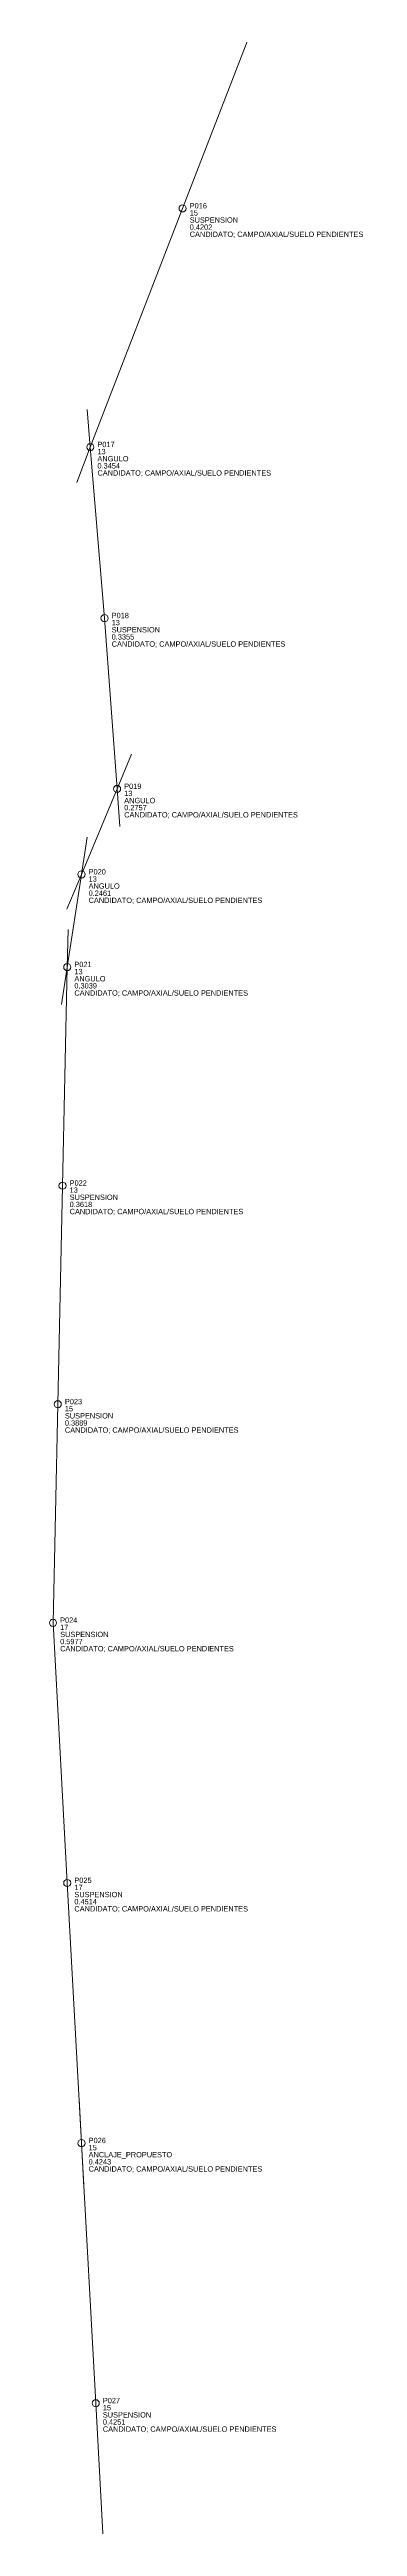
# Model space of a CAD drawing. Header units: metres. Extents: x 423941 to 425824, y 8430942 to 8436658.
# Drawn here: x 425349 to 425435, y 8435246 to 8435941 of the extents above; entities that cross this region are included whole.
import ezdxf

# ---------------------------------------------------------------- set-up
doc = ezdxf.new("R2010")
doc.units = ezdxf.units.M
for name, color, linetype, lineweight, true_color in [('EJE', 7, 'Continuous', 18, 0x087f8c), ('POSTES', 7, 'Continuous', 13, 0x244c65), ('RETENIDA', 7, 'Continuous', 13, 0xa77738)]:
    doc.layers.add(name, color=color, linetype=linetype, lineweight=lineweight, true_color=true_color)

# ---------------------------------------------------------------- blocks, each defined once
blk = doc.blocks.new('LP_POSTE_R02')
at = {"layer": 'POSTES'}
blk.add_circle((0, 0), 1, dxfattribs=at)
for tag, p in [('ID', (2, 0)), ('TIPO', (2, -4)), ('POSTE_M', (2, -2)), ('DC', (2, -6)), ('ESTADO', (2, -8))]:
    blk.add_attdef(tag, p, '', height=1.5)

msp = doc.modelspace()

# ---------------------------------------------------------------- linework, layer by layer
at = {"layer": 'EJE'}
msp.add_lwpolyline([(425411.97, 8435963.83), (425386.04, 8435896.85), (425360.11, 8435829.87), (425364.11, 8435781.87), (425367.63, 8435733.95), (425357.63, 8435709.95), (425353.63, 8435683.95), (425352.3, 8435622.62), (425350.96, 8435561.29), (425349.63, 8435499.95), (425353.63, 8435426.95), (425357.63, 8435353.95), (425361.63, 8435280.95), (425365.63, 8435207.95)], dxfattribs=at)
at = {"layer": 'RETENIDA'}
for points in [[(425360.11, 8435829.87), (425359.23, 8435840.43)], [(425360.11, 8435829.87), (425356.28, 8435819.98)], [(425367.63, 8435733.95), (425371.71, 8435743.74)], [(425367.63, 8435733.95), (425368.41, 8435723.38)], [(425357.63, 8435709.95), (425359.24, 8435720.43)], [(425357.63, 8435709.95), (425353.55, 8435700.17)], [(425353.63, 8435683.95), (425353.86, 8435694.55)], [(425353.63, 8435683.95), (425352.02, 8435673.48)], [(425357.63, 8435353.95), (425356.95, 8435366.33)], [(425357.63, 8435353.95), (425358.31, 8435341.57)]]:
    msp.add_lwpolyline(points, dxfattribs=at)

# ---------------------------------------------------------------- block references
at = {"layer": 'POSTES'}
for p, values in [((425386.04, 8435896.85), {'ID': 'P016', 'POSTE_M': '15', 'TIPO': 'SUSPENSION', 'DC': '0.4202', 'ESTADO': 'CANDIDATO; CAMPO/AXIAL/SUELO PENDIENTES'}), ((425360.11, 8435829.87), {'ID': 'P017', 'POSTE_M': '13', 'TIPO': 'ANGULO', 'DC': '0.3454', 'ESTADO': 'CANDIDATO; CAMPO/AXIAL/SUELO PENDIENTES'}), ((425364.11, 8435781.87), {'ID': 'P018', 'POSTE_M': '13', 'TIPO': 'SUSPENSION', 'DC': '0.3355', 'ESTADO': 'CANDIDATO; CAMPO/AXIAL/SUELO PENDIENTES'}), ((425367.63, 8435733.95), {'ID': 'P019', 'POSTE_M': '13', 'TIPO': 'ANGULO', 'DC': '0.2757', 'ESTADO': 'CANDIDATO; CAMPO/AXIAL/SUELO PENDIENTES'}), ((425357.63, 8435709.95), {'ID': 'P020', 'POSTE_M': '13', 'TIPO': 'ANGULO', 'DC': '0.2461', 'ESTADO': 'CANDIDATO; CAMPO/AXIAL/SUELO PENDIENTES'}), ((425353.63, 8435683.95), {'ID': 'P021', 'POSTE_M': '13', 'TIPO': 'ANGULO', 'DC': '0.3039', 'ESTADO': 'CANDIDATO; CAMPO/AXIAL/SUELO PENDIENTES'}), ((425352.3, 8435622.62), {'ID': 'P022', 'POSTE_M': '13', 'TIPO': 'SUSPENSION', 'DC': '0.3618', 'ESTADO': 'CANDIDATO; CAMPO/AXIAL/SUELO PENDIENTES'}), ((425350.96, 8435561.29), {'ID': 'P023', 'POSTE_M': '15', 'TIPO': 'SUSPENSION', 'DC': '0.3889', 'ESTADO': 'CANDIDATO; CAMPO/AXIAL/SUELO PENDIENTES'}), ((425349.63, 8435499.95), {'ID': 'P024', 'POSTE_M': '17', 'TIPO': 'SUSPENSION', 'DC': '0.5977', 'ESTADO': 'CANDIDATO; CAMPO/AXIAL/SUELO PENDIENTES'}), ((425353.63, 8435426.95), {'ID': 'P025', 'POSTE_M': '17', 'TIPO': 'SUSPENSION', 'DC': '0.4514', 'ESTADO': 'CANDIDATO; CAMPO/AXIAL/SUELO PENDIENTES'}), ((425357.63, 8435353.95), {'ID': 'P026', 'POSTE_M': '15', 'TIPO': 'ANCLAJE_PROPUESTO', 'DC': '0.4243', 'ESTADO': 'CANDIDATO; CAMPO/AXIAL/SUELO PENDIENTES'}), ((425361.63, 8435280.95), {'ID': 'P027', 'POSTE_M': '15', 'TIPO': 'SUSPENSION', 'DC': '0.4251', 'ESTADO': 'CANDIDATO; CAMPO/AXIAL/SUELO PENDIENTES'})]:
    msp.add_blockref('LP_POSTE_R02', p, dxfattribs=at).add_auto_attribs(values)

doc.saveas('drawing.dxf')
